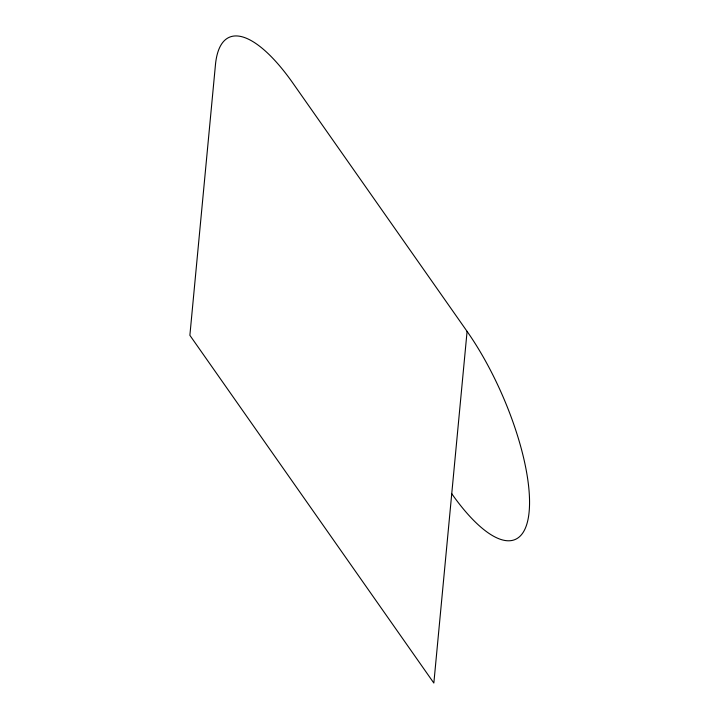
<?xml version="1.0" encoding="UTF-8"?>
<svg xmlns="http://www.w3.org/2000/svg" width="719" height="719" viewBox="0 0 719 719"><rect width="100%" height="100%" fill="white"/><g stroke="black" fill="none" stroke-linecap="round" stroke-linejoin="round"><path stroke-width="1.08" d="M467.089 331.396L433.845 683.05L189.879 335.324L215.448 64.818A138.677 46.286 66.2 0 1 292.822 83.018L467.089 331.396A138.677 46.286 66.2 0 1 529.121 511.901A138.677 46.286 66.2 0 1 451.748 493.701"/></g></svg>
